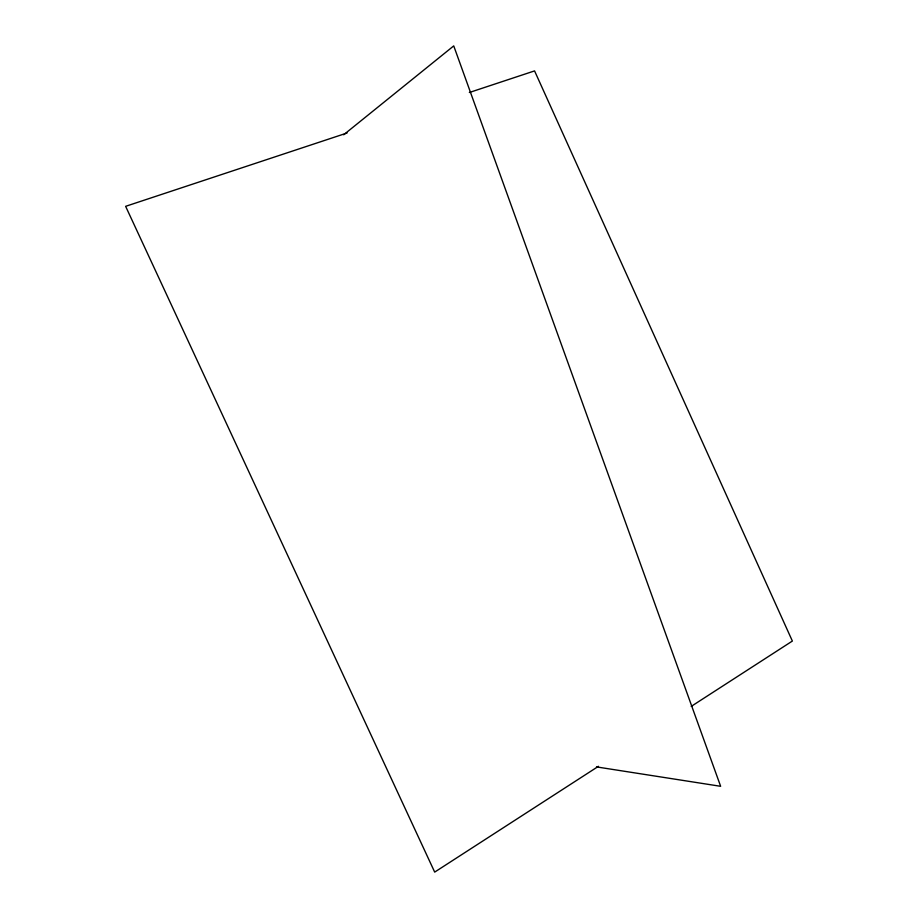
<?xml version="1.0" encoding="UTF-8"?>
<svg xmlns="http://www.w3.org/2000/svg" width="918" height="918" viewBox="0 0 918 918"><rect width="100%" height="100%" fill="white"/><g stroke="black" fill="none" stroke-linecap="round" stroke-linejoin="round"><path stroke-width="1.38" d="M343.653 134.785L453.733 45.9L720.641 786.301L596.516 766.909M598.479 766.3L434.684 872.1L125.628 206.332L347.073 132.995M691.208 706.401L792.372 641.051L534.563 70.904L469.35 92.5"/></g></svg>
